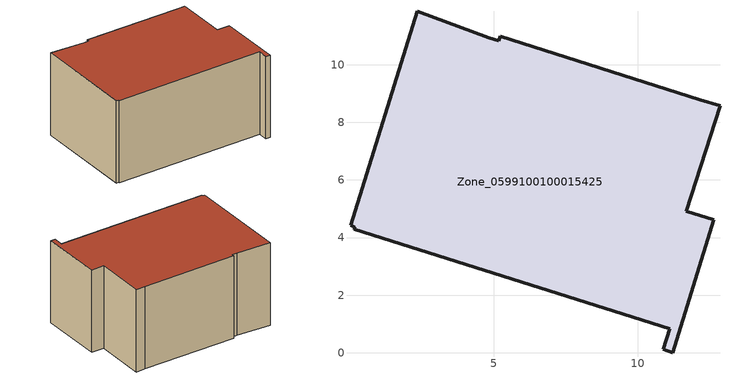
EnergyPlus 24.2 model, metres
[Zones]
Zone_0599100100015425
 floor ground (C_G): 0.02,4.42 2.34,11.86 4.82,10.93 5.18,10.82 5.23,10.99 12.15,8.79 12.85,8.58 11.68,4.91 12.63,4.61 11.21,0 10.87,0.12 11.11,0.84 0.15,4.29 0.18,4.36 z0
 wall outside (C_F): 10.87,0.12 11.21,0 12.63,4.61 11.68,4.91 12.85,8.58 12.15,8.79 5.23,10.99 5.18,10.82 4.82,10.93 2.34,11.86 0.02,4.42 0.18,4.36 0.15,4.29 11.11,0.84 10.87,0.12 z0:6.41
 roof outside (C_R): 2.34,11.86 0.02,4.42 0.18,4.36 0.15,4.29 11.11,0.84 10.87,0.12 11.21,0 12.63,4.61 11.68,4.91 12.85,8.58 12.15,8.79 5.23,10.99 5.18,10.82 4.82,10.93 z6.41
[BUILDING]
Pand.0599100100015425: North Axis=0; Terrain=City; Loads Convergence Tolerance Value=0.04; Temperature Convergence Tolerance Value=0.4; Solar Distribution=FullExterior; Maximum Number of Warmup Days=25; Minimum Number of Warmup Days=1
[Site:Location]
Rotterdam.The.Hague.AP_ZH_NLD Design_Conditions: Latitude=51.96; Longitude=4.45; Time Zone=1; Elevation=-4.5
[SITE:GROUNDTEMPERATURE:BUILDINGSURFACE]
18, 18, 18, 18, 18, 18, 18, 18, 18, 18, 18, 18
[MATERIAL] Thermal Absorptance=0.9; Solar Absorptance=0.7; Visible Absorptance=0.7
Name | Roughness | Thickness | Conductivity | Density | Specific Heat
G.D.2015-2018 | MediumSmooth | 0.15 | 0.0428571 | 540 | 1210
F.D.2015-2018 | Rough | 0.3 | 0.0666667 | 1920 | 840
R.D.2015-2018 | MediumRough | 0.2 | 0.0333333 | 1500 | 1000
[CONSTRUCTION]
C_G: G.D.2015-2018
C_F: F.D.2015-2018
C_R: R.D.2015-2018
[ZONE]
Zone_0599100100015425: Type=1; Multiplier=1; Ceiling Height=Autocalculate; Volume=Autocalculate; Floor Area=autocalculate; Part of Total Floor Area=Yes
[ZONEINFILTRATION:DESIGNFLOWRATE]
Infil_Zone_0599100100015425: Zone or ZoneList or Space or SpaceList=Zone_0599100100015425; Schedule=AlwaysOn; Design Flow Rate Calculation Method=Flow/Area; Flow Rate per Floor Area=0.0021; Constant Term Coefficient=1; Temperature Term Coefficient=0; Velocity Term Coefficient=0; Velocity Squared Term Coefficient=0
[HVACTEMPLATE:ZONE:IDEALLOADSAIRSYSTEM]
Zone_0599100100015425: Maximum Heating Supply Air Temperature=50; Minimum Cooling Supply Air Temperature=13; Maximum Heating Supply Air Humidity Ratio=0.0156; Minimum Cooling Supply Air Humidity Ratio=0.0077; Heating Limit=NoLimit; Cooling Limit=NoLimit; Dehumidification Control Type=ConstantSensibleHeatRatio; Cooling Sensible Heat Ratio=0.7; Dehumidification Setpoint=60; Humidification Control Type=None; Humidification Setpoint=30; Outdoor Air Method=None; Outdoor Air Flow Rate per Person=0.00944; Outdoor Air Flow Rate per Zone Floor Area=0; Outdoor Air Flow Rate per Zone=0; Demand Controlled Ventilation Type=None; Outdoor Air Economizer Type=NoEconomizer; Heat Recovery Type=None; Sensible Heat Recovery Effectiveness=0.7; Latent Heat Recovery Effectiveness=0.65
[ZONECONTROL:THERMOSTAT]
ThermostatControl_Zone_0599100100015425: Zone or ZoneList=Zone_0599100100015425; Control Type Schedule=DualSetpointControlType; Control 1=Thermostat_Zone_0599100100015425; Temperature Difference Between Cutout And Setpoint=0
[THERMOSTATSETPOINT:DUALSETPOINT]
Thermostat_Zone_0599100100015425: Heating Setpoint Temperature Schedule=HeatingSetpoint_Zone_0599100100015425; Cooling Setpoint Temperature Schedule=CoolingSetpoint_Zone_0599100100015425
[SCHEDULE:COMPACT]
HeatingSetpoint_Zone_0599100100015425: Through: 12/31, For: AllDays, Until: 24:00, 21
CoolingSetpoint_Zone_0599100100015425: Through: 12/31, For: AllDays, Until: 24:00, 24
DualSetpointControlType: Through: 12/31, For: AllDays, Until: 24:00, 4
AlwaysOn: Through: 12/31, For: AllDays, Until: 24:00, 1
